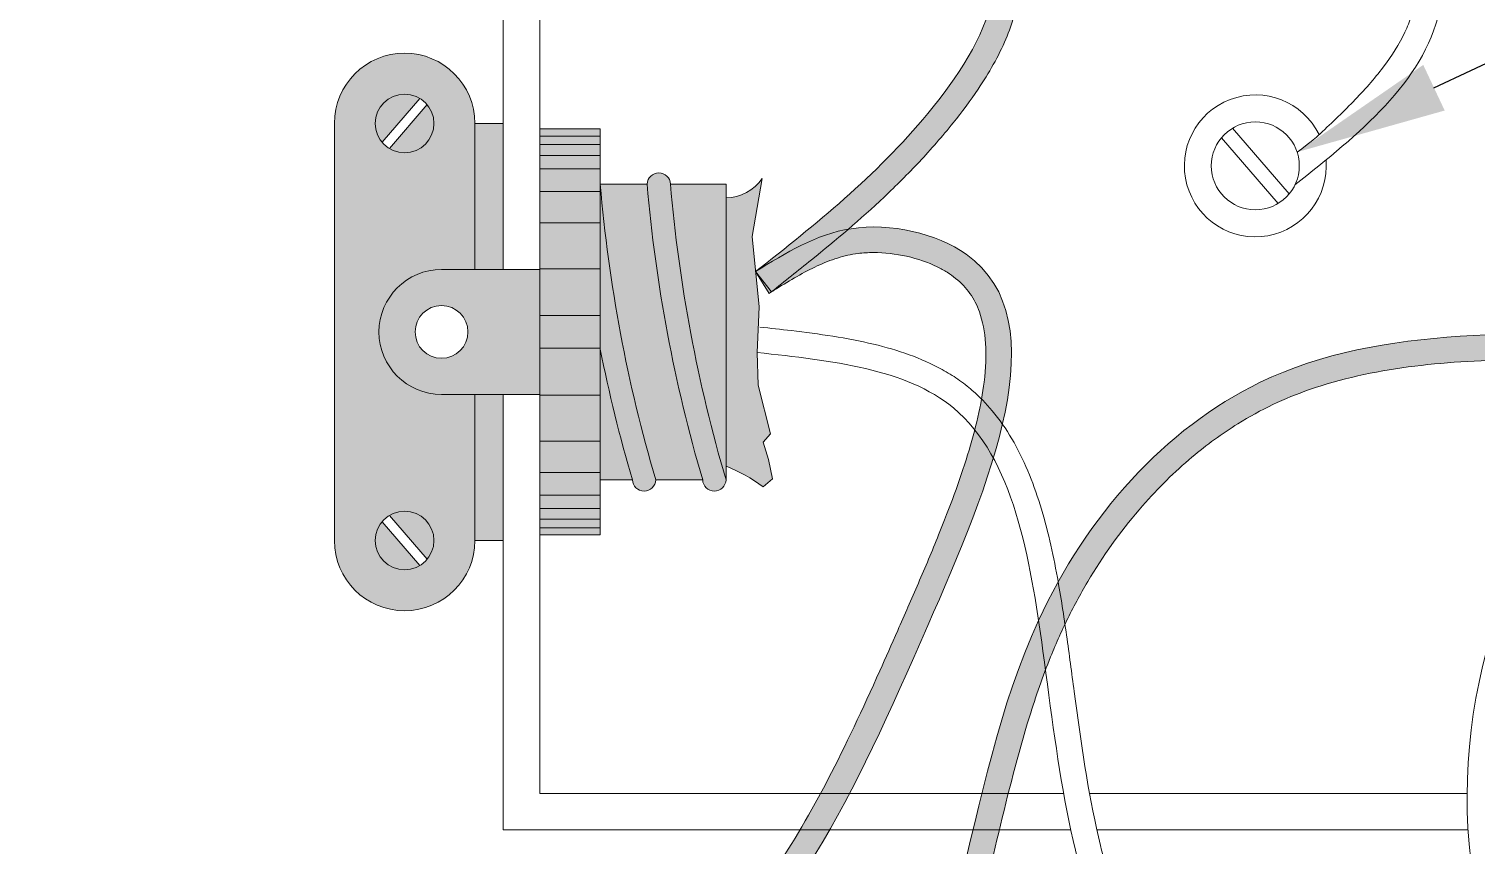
# Model space of a CAD drawing. Header units: metres. Extents: x 81 to 650, y -25 to 177.
# Drawn here: x 243.2 to 250.86, y 76.82 to 81.14 of the extents above; entities that cross this region are included whole.
import ezdxf

# ---------------------------------------------------------------- set-up
doc = ezdxf.new("R2010")
doc.units = ezdxf.units.M

msp = doc.modelspace()

# ---------------------------------------------------------------- hatches: boundary and pattern name
at = {"lineweight": 0, "transparency": 33554687}
h = msp.add_hatch(color=256, dxfattribs=at)
edge = h.paths.add_edge_path()
edge.add_spline(control_points=[(246.0279726925374, 84.12907951517258), (246.3060143896347, 83.72332765679761), (246.9551776118129, 82.77599066907891), (248.6855311376377, 81.74024996833754), (247.8570924905977, 80.49722115192702), (247.3622317488376, 80.10557123390475), (247.0457495267871, 79.85509625001117)], knot_values=[0, 0, 0, 0, 776.1570463963789, 1812.147654167916, 2160.643044200671, 2778.949528590573, 2778.949528590573, 2778.949528590573, 2778.949528590573], degree=3, periodic=0)
edge.add_line((247.0457495267871, 79.85509625024946), (247.1297172425271, 79.74900066800268))
edge.add_spline(control_points=[(247.1297172425271, 79.74900066776439), (247.1997859683516, 79.8044554819607), (247.2702480750564, 79.86021818251805), (247.4700628473048, 80.02196925611673), (247.5993344587574, 80.13090957803882), (247.7885020922901, 80.30937439317853), (247.8507609837535, 80.37137192292442), (247.9728514334444, 80.50181179495024), (248.0326529130222, 80.57015320320346), (248.1367988042117, 80.69979419369878), (248.1815709181311, 80.75949625225252), (248.2798676959757, 80.90574177832781), (248.3306179477455, 80.99397578354086), (248.3866628823758, 81.127390859081), (248.4016477360011, 81.16989867539627), (248.4248917931797, 81.25644562049087), (248.4330277926216, 81.30072992224899), (248.4408049828295, 81.38552905554928), (248.4410965371613, 81.42627312560302), (248.4323917553903, 81.54648915190859), (248.4138706596378, 81.62402423258021), (248.3578613552341, 81.77226425905423), (248.3204587035658, 81.84308283086006), (248.2227288403989, 81.99416086025388), (248.1591742376569, 82.07327571506715), (247.9833374910833, 82.26593514008704), (247.8625961336376, 82.3766499075436), (247.6111765760662, 82.5935278749011), (247.4804528925898, 82.69962422318616), (247.2946854352246, 82.85520834655921), (247.2356081800941, 82.90545922060204), (247.122245898414, 83.00556133647018), (247.0682718246463, 83.05530960245318), (246.9587945094587, 83.16151438446099), (246.9038235123636, 83.21790707774375), (246.666892890859, 83.47322357840761), (246.5115008889917, 83.67558298988564), (246.2882615548853, 83.98860855336346), (246.2141642116786, 84.09672687144479), (246.1395849546681, 84.20556188411769)], knot_values=[0, 0, 0, 0, 6.756417714519387, 6.756417714519387, 19.17189048022639, 19.17189048022639, 25.37962686307989, 25.37962686307989, 31.58736324593339, 31.58736324593339, 36.48074421115352, 36.48074421115352, 43.18213061361291, 43.18213061361291, 46.23686457921572, 46.23686457921572, 49.29159854481853, 49.29159854481853, 52.15651243092103, 52.15651243092103, 57.86962677243898, 57.86962677243898, 63.58274111395693, 63.58274111395693, 70.52405827013338, 70.52405827013338, 80.99162164751337, 80.99162164751337, 91.45918502489334, 91.45918502489334, 96.48963544762753, 96.48963544762753, 101.5200858703617, 101.5200858703617, 107.1514105388288, 107.1514105388288, 126.8818266794391, 126.8818266794391, 137.1571503924483, 137.1571503924483, 137.1571503924483, 137.1571503924483], degree=3, periodic=0)
edge.add_line((246.1395849549059, 84.20556188435779), (246.027972692657, 84.12907951541177))
h = msp.add_hatch(color=9, dxfattribs=at)
h.dxf.hatch_style = 1
edge = h.paths.add_edge_path()
edge.add_line((245.3839221475611, 79.86670223469895), (245.5605252373699, 79.86670223469895))
edge.add_line((245.5605252373699, 79.86670223469895), (245.5605252373699, 80.63916611500002))
edge.add_ellipse((245.1888790637139, 80.6391661154766), major_axis=(0.2627935295942119, 0.2627935295942119), ratio=0.999999999999935, start_angle=314.9999999999981, end_angle=494.9999999999981)
edge.add_line((244.8172328900579, 80.63916611595317), (244.8172328893426, 78.43290386648363))
edge.add_ellipse((245.1888790637735, 78.43290386636448), major_axis=(0.262793530142143, 0.262793530142143), ratio=0.9999999999999234, start_angle=134.9999999816297, end_angle=314.9999999816297)
edge.add_line((245.5605252382044, 78.43290386624534), (245.5605252382044, 79.20536774678379))
edge.add_line((245.5605252382044, 79.20536774678379), (245.3839221475611, 79.20536774726128))
edge.add_ellipse((245.3839221475611, 79.53603499098011), major_axis=(-0.2338170503498552, 0.2338170503498552), ratio=0.9999999999999839, start_angle=-45.00000000000051, end_angle=134.9999999999995, ccw=False)
edge = h.paths.add_edge_path(flags=16)
edge.add_ellipse((245.1888790634158, 80.63916611499957), major_axis=(0.1097161613463365, 0.1097161613463365), ratio=0.9999999999998871, start_angle=225.0000000000032, end_angle=405.00000000000324, ccw=False)
edge.add_ellipse((245.1888790634158, 80.63916611499957), major_axis=(0.1097161613463365, 0.1097161613463365), ratio=0.9999999999998871, start_angle=45.00000000000318, end_angle=225.0000000000032, ccw=False)
edge = h.paths.add_edge_path(flags=16)
edge.add_ellipse((245.1888790634158, 78.43290386624489), major_axis=(0.1097161615148262, 0.1097161615148262), ratio=0.9999999999999781, start_angle=225.0000000000006, end_angle=405.0000000000006, ccw=False)
edge.add_ellipse((245.1888790634158, 78.43290386624489), major_axis=(0.1097161615148262, 0.1097161615148262), ratio=0.9999999999999781, start_angle=45.00000000000068, end_angle=225.0000000000006, ccw=False)
h.paths.add_polyline_path([(245.7109235359909, 79.86670223469895), (245.7109235374215, 80.63916611571489), (245.5605252373699, 80.63916611500002), (245.5605252373699, 79.86670223469895)])
h.paths.add_polyline_path([(245.710923538256, 78.43290386624534), (245.7109235374215, 79.20536774749957), (245.5605252382044, 79.20536774678379), (245.5605252382044, 78.43290386624534)])
h.paths.add_polyline_path([(253.9657466414461, 79.86670223446066), (253.9657466414461, 80.63916611523831), (253.8153483406792, 80.6391661154766), (253.8153483406792, 79.86670223493633)])
h.paths.add_polyline_path([(253.9657466407303, 78.43290386552866), (253.9657466407303, 79.2053677465455), (253.8153483406792, 79.2053677465455), (253.8153483406792, 78.43290386672192)])
edge = h.paths.add_edge_path()
edge.add_line((254.7090389888773, 78.43290386576876), (254.7090389888773, 80.63916611571489))
edge.add_ellipse((254.3373928151617, 80.6391661154766), major_axis=(0.262793529636328, 0.262793529636328), ratio=0.9999999999999937, start_angle=315.000000036736, end_angle=495.000000036736)
edge.add_line((253.9657466414461, 80.63916611523831), (253.9657466414461, 79.86670223446066))
edge.add_line((253.9657466414461, 79.86670223446066), (254.1423497299435, 79.86670223517643))
edge.add_ellipse((254.1423497303011, 79.53603499109971), major_axis=(0.2338170506029215, 0.2338170506029215), ratio=0.9999999999999619, start_angle=225.0000000619738, end_angle=405.00000006197376, ccw=False)
edge.add_line((254.1423497306588, 79.20536774702299), (253.9657466407303, 79.2053677465455))
edge.add_line((253.9657466407303, 79.2053677465455), (253.9657466407303, 78.43290386552866))
edge.add_ellipse((254.3373928148038, 78.43290386564871), major_axis=(-0.2627935298894002, 0.2627935298894002), ratio=0.9999999999999274, start_angle=45.0000000185104, end_angle=225.0000000185104)
edge = h.paths.add_edge_path(flags=16)
edge.add_ellipse((254.3373928148036, 78.43290386636448), major_axis=(-0.109716161599395, 0.109716161599395), ratio=0.9999999999999798, start_angle=-45.000000000000625, end_angle=134.9999999999994, ccw=False)
edge.add_ellipse((254.3373928148036, 78.43290386636448), major_axis=(-0.109716161599395, 0.109716161599395), ratio=0.9999999999999798, start_angle=134.9999999999994, end_angle=314.99999999999943, ccw=False)
edge = h.paths.add_edge_path(flags=16)
edge.add_ellipse((254.3373928151615, 80.63916611511871), major_axis=(-0.109716161430587, 0.109716161430587), ratio=0.999999999999829, start_angle=-44.99999986785042, end_angle=135.0000001321496, ccw=False)
edge.add_ellipse((254.3373928151615, 80.63916611511871), major_axis=(-0.109716161430587, 0.109716161430587), ratio=0.999999999999829, start_angle=135.0000001321496, end_angle=315.0000001321496, ccw=False)
h = msp.add_hatch(color=252, dxfattribs=at)
h.dxf.hatch_style = 1
edge = h.paths.add_edge_path()
edge.add_line((245.3081911275868, 80.7383624043004), (245.108127521086, 80.50667286796755))
edge.add_ellipse((245.1888790633803, 80.63916611435657), major_axis=(-0.1097161608916774, 0.1097161608916774), ratio=0.9999999999999055, start_angle=103.6386671987132, end_angle=135.0000000131162)
edge.add_ellipse((245.1888790636829, 80.63916611555572), major_axis=(0.1097161617396069, 0.1097161617396069), ratio=0.9999999999999704, start_angle=224.9999999013887, end_angle=354.7402031685654)
edge = h.paths.add_edge_path()
edge.add_ellipse((245.1888790650215, 80.6391661149286), major_axis=(-0.1097161613965694, 0.1097161613965694), ratio=0.9999999999995967, start_angle=-76.36133221941517, end_angle=-44.99999940709)
edge.add_ellipse((245.1888790636986, 80.63916611513568), major_axis=(0.1097161612500874, 0.1097161612500874), ratio=0.9999999999999531, start_angle=45.00000010443824, end_angle=174.7402033698151)
edge.add_line((245.0695670006754, 80.5399698264145), (245.2696306063418, 80.77165936274736))
edge = h.paths.add_edge_path()
edge.add_ellipse((245.1888790629641, 78.43290386641009), major_axis=(-0.1097161613980172, 0.1097161613980172), ratio=0.9999999999998797, start_angle=185.259796566013, end_angle=314.9999998331872)
edge.add_ellipse((245.1888790638715, 78.43290386561382), major_axis=(-0.1097161619610481, 0.1097161619610481), ratio=0.9999999999996345, start_angle=-44.99999983175279, end_angle=-13.63866701734272)
edge.add_line((245.1081275203707, 78.56539711303861), (245.3081911260371, 78.33370757742154))
edge = h.paths.add_edge_path()
edge.add_ellipse((245.1888790616229, 78.43290386703163), major_axis=(0.1097161620711561, 0.1097161620711561), ratio=0.9999999999998637, start_angle=225.0000006620567, end_angle=256.3613334743858)
edge.add_line((245.2696306063418, 78.30041062016693), (245.0695669999601, 78.53210015530743))
edge.add_ellipse((245.1888790635089, 78.43290386639615), major_axis=(-0.1097161616217846, 0.1097161616217846), ratio=0.9999999999999871, start_angle=5.259796700270203, end_angle=134.9999999656386)
edge = h.paths.add_edge_path()
edge.add_ellipse((254.3373928145205, 80.63916611537407), major_axis=(-0.1097161612500097, 0.1097161612500097), ratio=0.9999999999999964, start_angle=185.2597966301026, end_angle=314.999999895479)
edge.add_ellipse((254.337392813496, 80.63916611622875), major_axis=(0.1097161606456844, 0.1097161606456844), ratio=0.999999999999846, start_angle=44.99999951715563, end_angle=76.36133232948666)
edge.add_line((254.2566412724738, 80.77165936298564), (254.4567048775435, 80.5399698266528))
edge = h.paths.add_edge_path()
edge.add_ellipse((254.337392814288, 80.63916611310823), major_axis=(-0.1097161600089429, 0.1097161600089429), ratio=0.9999999999997591, start_angle=135.0000004546835, end_angle=166.3613332688298)
edge.add_line((254.4181443570138, 80.50667286844413), (254.2180807513479, 80.73836240382383))
edge.add_ellipse((254.3373928151406, 80.63916611531772), major_axis=(0.109716161571301, 0.109716161571301), ratio=0.9999999999999049, start_angle=95.25979687292083, end_angle=225.0000001398502)
edge = h.paths.add_edge_path()
edge.add_ellipse((254.3373928126553, 78.43290386698095), major_axis=(0.1097161611634776, 0.1097161611634776), ratio=0.9999999999995575, start_angle=13.63866639255873, end_angle=44.99999920670788)
edge.add_ellipse((254.3373928148945, 78.4329038663338), major_axis=(-0.109716161621097, 0.109716161621097), ratio=0.9999999999998829, start_angle=-44.99999996641899, end_angle=84.7402033005054)
edge.add_line((254.2180807513479, 78.33370757742154), (254.4181443570138, 78.56539711256204))
edge = h.paths.add_edge_path()
edge.add_line((254.4567048775435, 78.53210015459257), (254.2566412717584, 78.30041061945116))
edge.add_ellipse((254.337392815262, 78.43290386688595), major_axis=(0.1097161619681109, 0.1097161619681109), ratio=0.99999999999976, start_angle=193.6386670183855, end_angle=224.9999998307206)
edge.add_ellipse((254.3373928145203, 78.43290386587084), major_axis=(0.1097161612503381, 0.1097161612503381), ratio=0.9999999999999564, start_angle=225.0000001046061, end_angle=354.7402033699726)
h = msp.add_hatch(color=252, dxfattribs=at)
h.dxf.hatch_style = 1
h.paths.add_polyline_path([(246.2234605966092, 80.57258039231505), (246.2234605973246, 80.6097601372739), (245.903232563901, 80.60976013703561), (245.9032325623522, 80.57258039183847)])
h.paths.add_polyline_path([(246.2234605966092, 80.52713849635342), (246.2234605966092, 80.57258039231505), (245.9032325623522, 80.57258039183847), (245.903232563901, 80.5271384965917)])
h.paths.add_polyline_path([(246.2234605958948, 80.46930337567386), (246.2234605966092, 80.52713849635342), (245.903232563901, 80.5271384965917), (245.9032325631866, 80.46930337591397)])
h.paths.add_polyline_path([(246.2234605966092, 80.3990749594704), (246.2234605958948, 80.46930337567386), (245.9032325631866, 80.46930337591397), (245.9032325631866, 80.39907495899382)])
h.paths.add_polyline_path([(246.2234605966092, 80.2792736422561), (246.2234605966092, 80.3990749594704), (245.9032325631866, 80.39907495899382), (245.903232563901, 80.279273642016)])
h.paths.add_polyline_path([(246.2234605966092, 80.11403036041423), (246.2234605966092, 80.2792736422561), (245.903232563901, 80.279273642016), (245.903232563901, 80.11403036017595)])
h.paths.add_polyline_path([(246.2234605958948, 79.87029651136612), (246.2234605966092, 80.11403036041423), (245.903232563901, 80.11403036017595), (245.9032325646164, 79.87029651136612)])
h.paths.add_polyline_path([(246.2234605951791, 78.46230984420976), (246.2234605958948, 79.87029651136612), (245.9032325646164, 79.87029651136612), (245.903232563901, 78.46230984468633)])
edge = h.paths.add_edge_path(flags=17)
edge.add_ellipse((253.9631315371191, 80.98455891517601), major_axis=(-5.579933033326872, 5.579933033326872), ratio=0.9999999999997002, start_angle=56.24696675390112, end_angle=61.42246319192401, ccw=False)
edge.add_line((246.2234605951791, 79.44546859188262), (246.2234605958948, 78.75357345981769))
edge.add_line((246.2234605958948, 78.75357345981769), (246.3938509098772, 78.75357346053346))
edge = h.paths.add_edge_path()
edge.add_ellipse((254.0865176503671, 80.98455891036853), major_axis=(-5.579933034407364, 5.579933034407364), ratio=0.9999999999999546, start_angle=49.841841678372475, end_angle=61.42246315406862, ccw=False)
edge.add_line((246.2234605966092, 80.31849652118848), (246.2234605966092, 80.2792736422561))
edge.add_line((246.2234605966092, 80.2792736422561), (246.2234605966092, 80.11403036041423))
edge.add_line((246.2234605966092, 80.11403036041423), (246.2234605958948, 79.87029651136612))
edge.add_line((246.2234605958948, 79.87029651136612), (246.2234605951791, 79.44546859188262))
edge.add_ellipse((253.9631315372092, 80.98455891519819), major_axis=(-5.57993303339117, 5.57993303339117), ratio=0.9999999999998417, start_angle=56.24696675392772, end_angle=61.42246319189021)
edge.add_ellipse((246.4555439650344, 78.75586897580666), major_axis=(-0.04365376527295176, 0.04365376527295176), ratio=0.9999999999979041, start_angle=47.13091554147524, end_angle=222.8690842356522)
edge = h.paths.add_edge_path()
edge.add_line((246.5172370201827, 78.75357346029335), (246.7655255694868, 78.7535734595794))
edge.add_ellipse((254.3348062032199, 80.98455890941825), major_axis=(-5.57993303676679, 5.57993303676679), ratio=0.9999999999999848, start_angle=49.84184166939468, end_angle=61.42246314513733, ccw=False)
edge.add_line((246.4717491460325, 80.31849652118848), (246.2234605966092, 80.31849652118848))
edge.add_ellipse((254.086517650336, 80.9845589103627), major_axis=(5.579933034384598, 5.579933034384598), ratio=0.9999999999999921, start_angle=139.8418416783477, end_angle=151.4224631540904)
edge = h.paths.add_edge_path()
edge.add_ellipse((246.8272186242689, 78.755868975315), major_axis=(0.04365376502005041, 0.04365376502005041), ratio=0.9999999999957804, start_angle=137.1309159830826, end_angle=312.8690846797408)
edge.add_ellipse((254.4581923092594, 80.98455890976942), major_axis=(-5.579933034286119, 5.579933034286119), ratio=0.9999999999999345, start_angle=49.841841674113084, end_angle=61.4224631499016, ccw=False)
edge.add_ellipse((246.5334422008278, 80.31620100578732), major_axis=(0.04365376502054601, 0.04365376502054601), ratio=0.9999999999999998, start_angle=317.130915672574, end_angle=492.8690843274262)
edge.add_ellipse((254.3348062032205, 80.98455890941835), major_axis=(-5.579933036767049, 5.579933036767049), ratio=0.9999999999999964, start_angle=49.84184166939474, end_angle=61.42246314513654)
edge = h.paths.add_edge_path(flags=17)
edge.add_line((246.8889116790775, 78.75357346029335), (246.8889116783622, 80.31849652142677))
edge.add_line((246.8889116783622, 80.31849652142677), (246.5951352556232, 80.31849652118848))
edge.add_ellipse((254.4581923093176, 80.98455890978035), major_axis=(-5.579933034327201, 5.579933034327201), ratio=0.9999999999999913, start_angle=49.84184167415486, end_angle=61.42246314985678)
edge = h.paths.add_edge_path()
edge.add_line((247.0860911939623, 78.71644226927941), (247.1345011860614, 78.75951192970473))
edge.add_line((247.1345011860614, 78.75951192970473), (247.1129856248382, 78.86180231399698))
edge.add_line((247.1129856248382, 78.86180231399698), (247.0860911939623, 78.95332537074313))
edge.add_line((247.0860911939623, 78.95332537074313), (247.1237434051515, 78.99639503188331))
edge.add_line((247.1237434051515, 78.99639503188331), (247.0591967636825, 79.25481292934631))
edge.add_line((247.0591967636825, 79.25481292934631), (247.0538178502808, 79.42709157438452))
edge.add_line((247.0538178502808, 79.42709157438452), (247.0645756327395, 79.66935834045574))
edge.add_line((247.0645756327395, 79.66935834045574), (247.0269234215499, 80.04083416075895))
edge.add_line((247.0269234215499, 80.04083416075895), (247.080712325621, 80.34770545263467))
edge.add_ellipse((246.8839377089635, 80.48513610057006), major_axis=(0.169716576610339, 0.169716576610339), ratio=0.999999999999936, start_angle=226.1874561231546, end_angle=280.06891455852605, ccw=False)
edge.add_line((246.8889116783622, 80.24517216081853), (246.8889116790775, 78.82689782090341))
edge.add_ellipse((246.5426192504, 77.97748946883036), major_axis=(0.6486189153620288, 0.6486189153620288), ratio=0.999999999999964, start_angle=368.66691911374147, end_angle=382.81993463491943, ccw=False)
h = msp.add_hatch(color=254, dxfattribs=at)
edge = h.paths.add_edge_path()
edge.add_spline(control_points=[(242.4160320046427, 74.97594473047405), (242.5852849940539, 75.01444277043532), (242.7546173340562, 75.05294775934448), (243.2846045800926, 75.17284155817191), (243.6474683300736, 75.25403780622668), (244.1855914179565, 75.37059541554657), (244.3544104003196, 75.40663352914083), (244.6260282183172, 75.46353482671014), (244.7276457196955, 75.4844827546612), (244.9310209181787, 75.52650689239721), (245.0327529815914, 75.547691836311), (245.335704238105, 75.61377187843476), (245.534691801715, 75.66122446699313), (245.9135960593704, 75.7729977154276), (246.0934651582721, 75.83734262294996), (246.3308346583132, 75.9491464354532), (246.4011747283222, 75.98637433357447), (246.5325082613709, 76.06555439014659), (246.593576092887, 76.1073978590511), (246.7102808955202, 76.19770305485957), (246.7658313174726, 76.24604136605461), (246.9371442157509, 76.41186547322462), (247.04404105692, 76.54203729934846), (247.2448061434517, 76.83398174233656), (247.3385993612293, 76.99572506852377), (247.5216806532623, 77.34862235827671), (247.6109616427908, 77.53974052233929), (247.7337108810426, 77.81348840065215), (247.7651014936451, 77.88440886445272), (247.8330132353786, 78.03875006671109), (247.8698933467159, 78.12270290298687), (247.9429108998062, 78.29184808869553), (247.9790090911866, 78.37714898533972), (248.0714510180238, 78.60573560567076), (248.1246153144131, 78.74858179612323), (248.2088409773593, 79.02219083233098), (248.2397896495346, 79.1529914853117), (248.263393011022, 79.34485581941766), (248.2661058313134, 79.41352728338455), (248.2578184104447, 79.53781416506985), (248.2468717974904, 79.5932828492659), (248.2163580115322, 79.67772201914971), (248.1998560544731, 79.70990031452396), (248.1587027466777, 79.76856940312604), (248.134031152773, 79.79517084927733), (248.0898067636969, 79.83068577833359), (248.0749104662419, 79.84124347491428), (248.042138968635, 79.86165560026342), (248.0243680001978, 79.87144151516162), (247.9574532844309, 79.90391578002158), (247.9022052331449, 79.9231212727563), (247.7867111422303, 79.94921363849693), (247.7264713577512, 79.95612005062316), (247.64073302393, 79.9558776223202), (247.6134743226054, 79.9541884474283), (247.5687108207227, 79.94855272479248), (247.5506931610586, 79.9454033658048), (247.5146440120221, 79.9374281634827), (247.4967221920971, 79.93262379164929), (247.4430191727166, 79.9159226681731), (247.4072842941765, 79.90172206444907), (247.3008800912381, 79.85231895871397), (247.2295044333224, 79.80986051554913), (247.1427219632152, 79.7560979182262), (247.1300570015202, 79.7482076811329), (247.1172955215458, 79.74025714345129)], knot_values=[0.7745241271490635, 0.7745241271490635, 0.7745241271490635, 0.7745241271490635, 13.87900228218035, 13.87900228218035, 41.63700684654106, 41.63700684654106, 54.14700963101338, 54.14700963101338, 61.51518677768562, 61.51518677768562, 68.88336392435787, 68.88336392435787, 83.61971821770236, 83.61971821770236, 98.35607251104685, 98.35607251104685, 104.9762242300353, 104.9762242300353, 111.4136723991111, 111.4136723991111, 117.8511205681868, 117.8511205681868, 132.1169761837619, 132.1169761837619, 146.3828317993369, 146.3828317993369, 160.648687414912, 160.648687414912, 165.4931758953022, 165.4931758953022, 170.9778484865774, 170.9778484865774, 176.4625210778526, 176.4625210778526, 185.7212830056276, 185.7212830056276, 194.9800449334026, 194.9800449334026, 200.7395733801151, 200.7395733801151, 206.4991018268276, 206.4991018268276, 210.757515015627, 210.757515015627, 215.0159282044264, 215.0159282044264, 216.9293424231776, 216.9293424231776, 218.8427566419289, 218.8427566419289, 223.7083919494439, 223.7083919494439, 228.5740272569588, 228.5740272569588, 230.9069582571001, 230.9069582571001, 232.5575269964771, 232.5575269964771, 234.2080957358541, 234.2080957358541, 237.5092332146082, 237.5092332146082, 243.9580949503671, 243.9580949503671, 245.0515385297063, 245.0515385297063, 245.0515385297063, 245.0515385297063], degree=3, periodic=0)
edge.add_line((247.1172955215458, 79.74025714345129), (247.045749526948, 79.8550962509052))
edge.add_spline(control_points=[(247.0457495267871, 79.85509625024946), (247.2051662768605, 79.95441459412808), (247.5442288409951, 80.16565420408455), (248.7721791327477, 79.87494386120028), (247.8190940574888, 77.64076532168559), (246.9631427573446, 75.78473683257283), (244.5469783788209, 75.32189608593211), (243.1644048825989, 75.00741257829844), (242.4160320061925, 74.83718587465495)], knot_values=[0, 0, 0, 0, 13.65932688933091, 29.05194327490761, 77.76876440348846, 138.0005407180464, 187.105929392396, 245.0515385297063, 245.0515385297063, 245.0515385297063, 245.0515385297063], degree=3, periodic=0)
edge.add_line((242.4160320061925, 74.83718587465495), (242.4160320063776, 74.9759447309188))
h = msp.add_hatch(color=9, dxfattribs=at)
h.dxf.hatch_style = 1
edge = h.paths.add_edge_path()
edge.add_line((245.9032325646164, 79.20536774726128), (245.903232563901, 79.86670223422237))
edge.add_line((245.903232563901, 79.86670223422237), (245.3839221475611, 79.86670223469895))
edge.add_ellipse((245.3839221475611, 79.53603499098011), major_axis=(0.2338170503498552, 0.2338170503498552), ratio=0.9999999999999839, start_angle=45.00000000000046, end_angle=225.0000000000005)
edge.add_line((245.3839221475611, 79.20536774726128), (245.9032325646164, 79.20536774726128))
edge = h.paths.add_edge_path(flags=16)
edge.add_ellipse((245.3839221472032, 79.53603499074183), major_axis=(0.09863673689451946, 0.09863673689451946), ratio=0.9999999999999111, start_angle=44.99999985300383, end_angle=224.9999998530037, ccw=False)
edge.add_ellipse((245.3839221472032, 79.53603499074183), major_axis=(0.09863673689451946, 0.09863673689451946), ratio=0.9999999999999111, start_angle=224.9999998530037, end_angle=404.9999998530037, ccw=False)
edge = h.paths.add_edge_path()
edge.add_ellipse((254.1423497303011, 79.53603499109971), major_axis=(0.2338170506029188, 0.2338170506029188), ratio=0.9999999999999843, start_angle=225.0000000619731, end_angle=405.0000000619731)
edge.add_line((254.1423497299435, 79.86670223517643), (253.6230393150332, 79.86670223541472))
edge.add_line((253.6230393150332, 79.86670223541472), (253.6230393134834, 79.20536774630722))
edge.add_line((253.6230393134834, 79.20536774630722), (254.1423497306588, 79.20536774702299))
edge = h.paths.add_edge_path(flags=16)
edge.add_ellipse((254.1423497306588, 79.53603499074183), major_axis=(0.09863673756849936, 0.09863673756849936), ratio=0.9999999999998963, start_angle=225.000000000003, end_angle=405.00000000000296, ccw=False)
edge.add_ellipse((254.1423497306588, 79.53603499074183), major_axis=(0.09863673756849936, 0.09863673756849936), ratio=0.9999999999998963, start_angle=45.00000000000301, end_angle=225.000000000003, ccw=False)
h = msp.add_hatch(color=254, dxfattribs=at)
edge = h.paths.add_edge_path()
edge.add_line((242.4160320061925, 74.83718587465495), (242.4160320065627, 74.69939567722298))
edge.add_spline(control_points=[(242.4160320061925, 74.69939567752039), (242.6907964183571, 74.64647190160935), (242.9665514978657, 74.59353974242362), (243.6941649033312, 74.47070657272519), (244.1493571407083, 74.41056370349082), (244.850046330023, 74.3834950673126), (245.0884757627729, 74.3852753073715), (245.4821246240618, 74.41166407032227), (245.6356231184487, 74.42761776347373), (245.8969451265813, 74.46572954316338), (246.0043185378792, 74.48439994426002), (246.2189787232165, 74.52878580923237), (246.3261569875959, 74.55450035066764), (246.643675899196, 74.64348718757805), (246.8500268431191, 74.71853619022562), (247.1973292167673, 74.89049064178647), (247.3433638972525, 74.98077908296813), (247.5328036879779, 75.13486137290232), (247.5886369938145, 75.186138270571), (247.7051629668955, 75.30889504356577), (247.7630211382399, 75.3816550735973), (247.8669184051038, 75.53416089935484), (247.913035697508, 75.61396554441666), (248.04587657373, 75.87824154706226), (248.1147769942764, 76.07295876355323), (248.2325353768352, 76.4744598032957), (248.281376240063, 76.68138139815522), (248.3811775587084, 77.0948035957353), (248.4321231420519, 77.301292158796), (248.5277828777317, 77.60874291081649), (248.5645795256379, 77.71457482905583), (248.6359163647177, 77.89118092746952), (248.6681715329174, 77.96330930395283), (248.7386556547168, 78.10453330798367), (248.7767639630321, 78.17359106226189), (248.8990792999749, 78.37491619296264), (248.9912833946229, 78.5013259334109), (249.1740356601955, 78.71005179734397), (249.2614546214824, 78.79616786403852), (249.4315257434133, 78.93898747439556), (249.5127577866803, 78.99818798299015), (249.6570324863675, 79.08777499098954), (249.7186142409329, 79.12154771657146), (249.8445284855844, 79.18150249428976), (249.9092192972186, 79.20788341398469), (250.1405463996413, 79.28879351563677), (250.3156970947267, 79.32674424262217), (250.6802277726416, 79.37517343921894), (250.8695201555971, 79.38563129038988), (251.254741396595, 79.39219029112058), (251.45064260726, 79.38830684824183), (251.7392042938951, 79.38242403073485), (251.8321490685227, 79.38051738138432), (252.0169117033962, 79.37821210594387), (252.1084350426678, 79.37774320240254), (252.290388194013, 79.37764737482297), (252.3808163500313, 79.37802081461172), (252.4709385996345, 79.37855467267212)], knot_values=[0.6461580680801546, 0.6461580680801546, 0.6461580680801546, 0.6461580680801546, 21.45479789196638, 21.45479789196638, 55.15271753344817, 55.15271753344817, 72.26532692206275, 72.26532692206275, 83.07112840900795, 83.07112840900795, 90.51687257752101, 90.51687257752101, 97.96261674603407, 97.96261674603407, 112.8541050830602, 112.8541050830602, 124.9793082243575, 124.9793082243575, 130.4720305599364, 130.4720305599364, 137.2974250810933, 137.2974250810933, 144.1228196022501, 144.1228196022501, 159.1643611865532, 159.1643611865532, 174.2059027708562, 174.2059027708562, 189.2474443551593, 189.2474443551593, 197.3746427352723, 197.3746427352723, 203.2088291010777, 203.2088291010777, 209.0430154668831, 209.0430154668831, 220.711388198494, 220.711388198494, 230.1243593921866, 230.1243593921866, 238.0549608732645, 238.0549608732645, 243.7209598978692, 243.7209598978692, 249.386958922474, 249.386958922474, 263.4869699806436, 263.4869699806436, 277.5869810388132, 277.5869810388132, 291.6869920969828, 291.6869920969828, 298.3847528352711, 298.3847528352711, 305.0825135735593, 305.0825135735593, 311.7858297487566, 311.7858297487566, 311.7858297487566, 311.7858297487566], degree=3, periodic=0)
edge.add_line((252.4709385996345, 79.37855467267212), (252.4686017131545, 79.51384623558164))
edge.add_spline(control_points=[(252.4686017126324, 79.51384623594453), (252.2814713216309, 79.51274174685653), (251.36170997386, 79.51077005453311), (249.7401666791917, 79.62551212949978), (248.1074969916823, 77.78179606003954), (248.1737561641218, 75.26359863038118), (245.2669432001595, 74.28800223822776), (243.5404586259607, 74.62058260007137), (242.4160320061925, 74.83718587465495)], knot_values=[0, 0, 0, 0, 13.94361430568784, 68.25335162635707, 110.7329929612323, 180.9675987233705, 226.5730959240716, 311.7476788854763, 311.7476788854763, 311.7476788854763, 311.7476788854763], degree=3, periodic=0)

# ---------------------------------------------------------------- linework, layer by layer
at = {"linetype": 'ByBlock', "lineweight": -2, "transparency": 33554687}
msp.add_line((250.6338773616252, 80.82801054027698), (255.0700809359765, 82.91440099439563), dxfattribs=at)
at = {"lineweight": 0, "transparency": 33554687}
for p, q in [((245.7109235374215, 82.16997305245599), (245.7109235359909, 79.86670223469895)), ((245.9032325646164, 81.97766402549945), (245.9032325653317, 77.09440595622249)), ((245.2696306063418, 80.77165936274736), (245.0695670006754, 80.5399698264145)), ((245.3081911275868, 80.7383624043004), (245.108127521086, 80.50667286796755)), ((244.8172328900579, 80.63916611595317), (244.8172328893426, 78.43290386648363)), ((245.7109235374215, 80.63916611571489), (245.5605252373699, 80.63916611500002)), ((245.5605252373699, 80.63916611500002), (245.5605252373699, 79.86670223469895)), ((245.7109235359909, 79.86670223469895), (245.7109235374215, 80.63916611571489)), ((245.903232563901, 80.60976013703561), (245.903232563901, 78.46230984468633)), ((246.2234605973246, 80.6097601372739), (245.903232563901, 80.60976013703561)), ((246.2234605951791, 78.46230984420976), (246.2234605973246, 80.6097601372739)), ((249.567732893515, 80.61353869695716), (249.8678283043388, 80.26600439377029)), ((246.2234605966092, 80.57258039231505), (245.9032325623522, 80.57258039183847)), ((249.5098921125415, 80.56359325952684), (249.8099875225308, 80.21605895633905)), ((246.2234605966092, 80.52713849635342), (245.903232563901, 80.5271384965917)), ((246.2234605958948, 80.46930337567386), (245.9032325631866, 80.46930337591397)), ((246.2234605966092, 80.3990749594704), (245.9032325631866, 80.39907495899382)), ((246.2234605966092, 80.31849652118848), (246.4717491460325, 80.31849652118848)), ((246.5951352556232, 80.31849652118848), (246.8889116783622, 80.31849652142677)), ((246.8889116783622, 80.31849652142677), (246.8889116790775, 78.75357346029335)), ((247.080712325621, 80.34770545263467), (247.0269234215499, 80.04083416075895)), ((246.2234605966092, 80.2792736422561), (245.903232563901, 80.279273642016)), ((246.2234605966092, 80.11403036041423), (245.903232563901, 80.11403036017595)), ((247.0269234215499, 80.04083416075895), (247.0645756327395, 79.66935834045574)), ((245.903232563901, 79.86670223422237), (245.3839221475611, 79.86670223469895)), ((246.2234605958948, 79.87029651136612), (245.9032325646164, 79.87029651136612)), ((247.1172955215458, 79.74025714345038), (247.0457495267871, 79.85509625024855)), ((247.0457495267871, 79.85509625024855), (247.1297172425271, 79.74900066800177)), ((246.2234605966092, 79.62243158693485), (245.903232563901, 79.62243158693485)), ((247.0645756327395, 79.66935834045574), (247.0538178502808, 79.42709157438452)), ((246.2234605973246, 79.44963839430869), (245.903232563901, 79.44963839407131)), ((247.0538178502808, 79.42709157438452), (247.0591967636825, 79.25481292934631)), ((247.0591967636825, 79.25481292934631), (247.1237434051515, 78.99639503188331)), ((245.9032325646164, 79.20536774726128), (245.3839221475611, 79.20536774726128)), ((245.5605252382044, 79.20536774678288), (245.5605252382044, 78.43290386624534)), ((245.710923538256, 78.43290386624534), (245.7109235374215, 79.20536774749957)), ((245.7109235374215, 79.20536774749957), (245.7109235374215, 76.90209692902766)), ((246.2234605966092, 79.20177347011753), (245.9032325653317, 79.20177347011753)), ((246.2234605966092, 78.95803962202257), (245.9032325646164, 78.95803962178428)), ((247.1237434051515, 78.99639503188331), (247.0860911939623, 78.95332537074313)), ((247.0860911939623, 78.95332537074313), (247.1129856248382, 78.86180231399698)), ((247.1129856248382, 78.86180231399698), (247.1345011860614, 78.75951192970473)), ((246.2234605973246, 78.79279633922755), (245.9032325631866, 78.79279633851269)), ((246.2234605958948, 78.75357345981769), (246.3938509098772, 78.75357346053346)), ((246.5172370201827, 78.75357346029335), (246.7655255694868, 78.7535734595794)), ((247.1345011860614, 78.75951192970473), (247.0860911939623, 78.71644226927941)), ((246.2234605966092, 78.67299502225154), (245.903232563901, 78.67299502272812)), ((245.3081911260371, 78.33370757742154), (245.1081275203707, 78.5653971130377)), ((246.2234605951791, 78.60276660628546), (245.903232563901, 78.60276660628546)), ((246.2234605973246, 78.54493148584419), (245.9032325646164, 78.54493148584419)), ((245.2696306063418, 78.30041062016693), (245.0695669999601, 78.53210015530743)), ((246.2234605966092, 78.49948958940689), (245.903232563901, 78.49948958988347)), ((245.5605252382044, 78.43290386624534), (245.710923538256, 78.43290386624534)), ((245.903232563901, 78.46230984468633), (246.2234605951791, 78.46230984420976)), ((245.9032325653317, 77.09440595622249), (248.6747272578956, 77.09440595669906)), ((248.8122201430084, 77.09440595669906), (250.8088125030282, 77.09440595574591)), ((245.7109235374215, 76.90209692902766), (248.7122563987265, 76.90209692950424)), ((248.8507518803359, 76.90209693022001), (250.8138778794292, 76.90209692950424))]:
    msp.add_line(p, q, dxfattribs=at)
for centre, major_axis, ratio, start_param, end_param in [((245.1888790634158, 80.63916611523831), (0.2627935297313138, 0.2627935297313138), 0.9999999999999821, 5.497787161972019, 8.639379815561812), ((245.1888790634158, 80.63916611523831), (0.1097161614241479, 0.1097161614241479), 0.9999999999999745, 5.497787143782125, 11.78097245096171), ((249.6888602080832, 80.41479882617199), (0.2653280767546038, 0.2653280767546038), 0.9999999999996315, 5.952679889828048, 11.8642316935153), ((249.6888602080832, 80.41479882617199), (-0.1645742421362187, 0.1645742421362187), 0.9999999999999523, 3.926990816987265, 10.21017612416685), ((246.5334421999934, 80.31620100684353), (-0.04365376492148109, 0.04365376492148109), 0.9999999999966556, 3.964182309505933, 7.031391930733292), ((254.0865176531557, 80.98455891080079), (-5.579933036646557, 5.579933036646557), 0.9999999999999338, 0.8699043274314517, 1.072024176382967), ((254.3348062032948, 80.9845589105625), (-5.579933036646557, 5.579933036646557), 0.9999999999999338, 0.8699043274314517, 1.072024176382967), ((254.4581923128845, 80.98455891008592), (-5.579933036646557, 5.579933036646557), 0.9999999999999338, 0.8699043274314517, 1.072024176382967), ((246.8839377092601, 80.48513609976993), (0.1697165762139417, 0.1697165762139417), 0.9999999999998905, 3.947715824964945, 4.888124633737217), ((245.3839221475611, 79.53603499074137), (-0.2338170504767203, 0.2338170504767203), 0.9999999999999307, -0.7853981015518365, 2.356194552037957), ((245.3839221475611, 79.53603499074137), (-0.09863673715650544, 0.09863673715650544), 0.9999999999999304, 3.926990816987276, 10.21017612416686), ((253.9631315435651, 80.98455891103907), (5.579933036645584, 5.579933036645584), 0.9999999999998872, 2.55249104695642, 2.642820503177788), ((246.5426192499878, 77.97748946662153), (0.6486189167244992, 0.6486189167244992), 0.9999999999997383, 0.1512663740006795, 0.398283034018695), ((246.4555439653883, 78.7558689751167), (-0.04365376492148109, 0.04365376492148109), 0.9999999999966556, 0.8225896559161399, 3.889799277143498), ((246.8272186242822, 78.75586897607076), (-0.04365376492148109, 0.04365376492148109), 0.9999999999966556, 0.8225896559161399, 3.889799277143498), ((245.1888790634158, 78.43290386672192), (0.1097161614241479, 0.1097161614241479), 0.9999999999999745, 5.497787143782125, 11.78097245096171), ((245.1888790634158, 78.43290386672192), (0.2627935297313138, 0.2627935297313138), 0.9999999999999821, 2.356194508382226, 5.497787161972019)]:
    msp.add_ellipse(centre, major_axis=major_axis, ratio=ratio, start_param=start_param, end_param=end_param, dxfattribs=at)
for points, knots in [([(252.4686017125133, 79.51384623570624), (252.281471321393, 79.51274174661825), (251.36170997386, 79.51077005429482), (249.7401666789534, 79.62551212949978), (248.1074969916823, 77.78179605980125), (248.1737561638835, 75.2635986301438), (245.2669431999208, 74.28800223798947), (243.5404586259607, 74.62058259983218), (242.4160320061925, 74.83718587441666), (243.1644048837312, 75.00741257793192), (244.5469783785258, 75.32189608668972), (246.9631427580022, 75.78473683147052), (247.819094058039, 77.64076532208122), (248.7721791323476, 79.87494386077918), (247.54422884095, 80.16565420523142), (247.2051662773571, 79.95441459417992), (247.0457495267871, 79.85509625001117), (247.3622317488376, 80.10557123390475), (247.8570924905977, 80.49722115192702), (248.6855311376377, 81.74024996833754), (246.9551776118129, 82.77599066907891), (246.3060143896347, 83.72332765679761), (246.0279726925374, 84.12907951517258), (246.8857025391109, 83.65242510063939), (248.3291240094146, 82.85029233284416), (250.484951217633, 83.43574735850319), (252.0075844880959, 85.13934024725671), (253.0273827212565, 83.68100525546373), (252.7782714628426, 82.34201995555844), (251.465441194409, 81.81356424898507), (251.3306975134975, 80.57600084724612), (251.8413438733129, 79.89220296059096), (252.279687294597, 79.99685783718263), (252.4979237968211, 80.04896199364879)], [0, 0, 0, 0, 13.94361430568784, 68.25335162635707, 110.7329929612323, 180.9675987233705, 226.5730959240716, 311.7476788854763, 311.7476788854763, 311.7476788854763, 1485.787257959601, 2480.714583733887, 3701.074338523816, 4688.128872328289, 4999.999627420229, 5276.752096836357, 5276.752096836357, 5276.752096836357, 5895.058581226259, 6243.553971259014, 7279.544579030551, 8055.701625426929, 8055.701625426929, 8055.701625426929, 9450.772834529806, 10403.3822428921, 11356.70496327843, 11986.26610044861, 12398.13226005062, 13283.85383378062, 13759.04338873042, 14071.06210283628, 14380.42935528843, 14380.42935528843, 14380.42935528843, 14380.42935528843]), ([(245.9622494429829, 84.01081158108894), (246.1478757774117, 83.90765626831211), (246.3342286084177, 83.80408775515747), (246.8203670974259, 83.54580222721319), (247.1218346028814, 83.39713598342126), (247.6824607040177, 83.17673421879039), (247.9401680266143, 83.09620039816122), (248.3345772572044, 83.02107875414089), (248.4679011527779, 83.00369223780848), (248.8663942907343, 82.97967641325152), (249.1336812557462, 82.99991941828915), (249.6665058212758, 83.1177228827018), (249.9320656197552, 83.21524694986505), (250.2747536861185, 83.3962768134615), (250.3558879036192, 83.44330346389046), (250.4879255111697, 83.52686785693362), (250.5392368469717, 83.56116033406482), (250.6407608837368, 83.63231330366301), (250.6910035692932, 83.669093045426), (250.8402969412092, 83.78126684351167), (250.9379401728394, 83.85849963541199), (251.1294084126235, 84.0084203822152), (251.2232423450233, 84.08110577721794), (251.4060738200429, 84.21240358729568), (251.4950957984212, 84.27097498412326), (251.6495053176169, 84.3559520806811), (251.7161141539101, 84.38631793446706), (251.8300067995075, 84.42428884644681), (251.8784489096885, 84.43521428270554), (251.9707259194139, 84.44465327568281), (252.0145245566847, 84.4432814833662), (252.0769309047947, 84.43184040184218), (252.09616417985, 84.42694731660043), (252.1349889722352, 84.41407728285952), (252.154795973349, 84.40602730508084), (252.2318578523879, 84.36891818065845), (252.2909295710812, 84.32827339430054), (252.4056072788718, 84.22489861364551), (252.4611812654022, 84.162289999439), (252.562652048755, 84.02217196459964), (252.6085700235845, 83.9446866299649), (252.6859002780203, 83.78243215699416), (252.7173113435985, 83.69766321320725), (252.7500013299469, 83.57329709286745), (252.7584266860964, 83.53352224250006), (252.770928408194, 83.45467127223213), (252.7750543145422, 83.41544476552184), (252.7813174417498, 83.29875087185059), (252.7773409313442, 83.2222653371827), (252.7553827867988, 83.08037897916068), (252.7386185522561, 83.01459120531302), (252.6997354445936, 82.90599095912143), (252.6803437409882, 82.8618241049789), (252.6392097311501, 82.78350116534415), (252.6182159059528, 82.74885312600321), (252.5718769447091, 82.68096430535473), (252.5466046926264, 82.64782456083498), (252.4415323451045, 82.52184508271415), (252.3480631756071, 82.43347677083233), (252.1458285893683, 82.25839441032616), (252.0371908959629, 82.17173068280403), (251.8226162194493, 81.98871333403798), (251.7165780275346, 81.8923221070308), (251.5793814191107, 81.73580561204011), (251.5394639328007, 81.68541139621897), (251.4760097915415, 81.59319656892052), (251.4509800516845, 81.55279071397939), (251.3877207234392, 81.43636275334569), (251.3544832760582, 81.35743756337337), (251.3036436921844, 81.19368394847146), (251.2859871356974, 81.10875895400108), (251.2660354404931, 80.9215544347307), (251.2667139175425, 80.81868548746291), (251.2897117326739, 80.64117584676927), (251.3061132319455, 80.56645697326888), (251.354524967957, 80.41538283128915), (251.3873953319077, 80.338939011528), (251.4685584030632, 80.19449206562234), (251.5168050430299, 80.12645929928016), (251.6155742545608, 80.0214741718309), (251.6625716910841, 79.98097835273796), (251.739976338673, 79.93110674591293), (251.7664827371124, 79.91645548672835), (251.8173056324009, 79.89330011482429), (251.8414335818771, 79.88417740388098), (251.8898450384619, 79.86945572681628), (251.9141990854029, 79.86376022620419), (251.9932822846655, 79.8498543927198), (252.0478149729253, 79.84736053462251), (252.1551327524663, 79.85094827361166), (252.208003985572, 79.85702830214717), (252.312034650016, 79.87339910478744), (252.3632134918454, 79.88371219153572), (252.4337663020375, 79.89874295516069), (252.4540251627446, 79.90316079969574), (252.474074682999, 79.90753246565049)], [0, 0, 0, 0, 14.90126059182894, 14.90126059182894, 38.64294635833615, 38.64294635833615, 58.34537497117292, 58.34537497117292, 68.27723498307904, 68.27723498307904, 87.78031227144696, 87.78031227144696, 107.2833895598149, 107.2833895598149, 113.3750964048189, 113.3750964048189, 117.2612731608094, 117.2612731608094, 121.1474499167998, 121.1474499167998, 128.9198034287807, 128.9198034287807, 136.6921569407616, 136.6921569407616, 144.4645104527425, 144.4645104527425, 150.7536927557065, 150.7536927557065, 155.8070663867365, 155.8070663867365, 160.8604400177666, 160.8604400177666, 163.1463513268658, 163.1463513268658, 165.4322626359651, 165.4322626359651, 171.924309949841, 171.924309949841, 178.416357263717, 178.416357263717, 184.9084045775929, 184.9084045775929, 191.4004518914688, 191.4004518914688, 194.4689714148614, 194.4689714148614, 197.5374909382539, 197.5374909382539, 203.674529985039, 203.674529985039, 209.2898441825964, 209.2898441825964, 213.3661535117803, 213.3661535117803, 216.8323061637744, 216.8323061637744, 220.2984588157686, 220.2984588157686, 230.2546456914532, 230.2546456914532, 240.2108325671379, 240.2108325671379, 250.1670194428225, 250.1670194428225, 254.5711947589012, 254.5711947589012, 257.773111155714, 257.773111155714, 263.4112757423226, 263.4112757423226, 269.0494403289312, 269.0494403289312, 275.606044386387, 275.606044386387, 280.3827218975966, 280.3827218975966, 285.4131159722565, 285.4131159722565, 290.4435100469164, 290.4435100469164, 294.2167900677981, 294.2167900677981, 296.0491494218358, 296.0491494218358, 297.5798861206138, 297.5798861206138, 299.1106228193917, 299.1106228193917, 302.5560244312206, 302.5560244312206, 306.0014260430494, 306.0014260430494, 309.4468276548783, 309.4468276548783, 310.8520581490455, 310.8520581490455, 310.8520581490455, 310.8520581490455]), ([(246.1395849546681, 84.20556188411769), (246.2141642116786, 84.09672687144479), (246.2882615548853, 83.98860855336346), (246.5115008889917, 83.67558298988564), (246.666892890859, 83.47322357840761), (246.9038235123636, 83.21790707774375), (246.9587945094587, 83.16151438446099), (247.0682718246463, 83.05530960245318), (247.122245898414, 83.00556133647018), (247.2356081800941, 82.90545922060204), (247.2946854352246, 82.85520834655921), (247.4804528925898, 82.69962422318616), (247.6111765760662, 82.5935278749011), (247.8625961336376, 82.3766499075436), (247.9833374910833, 82.26593514008704), (248.1591742376569, 82.07327571506715), (248.2227288403989, 81.99416086025298), (248.3204587035658, 81.84308283086006), (248.3578613552341, 81.77226425905423), (248.4138706596378, 81.62402423258021), (248.4323917553903, 81.54648915190859), (248.4410965371613, 81.42627312560302), (248.4408049828295, 81.38552905554928), (248.4330277926216, 81.30072992224899), (248.4248917931797, 81.25644562049087), (248.4016477360011, 81.16989867539627), (248.3866628823758, 81.127390859081), (248.3306179477455, 80.99397578354086), (248.2798676959757, 80.90574177832781), (248.1815709181311, 80.75949625225252), (248.1367988042117, 80.69979419369878), (248.0326529130222, 80.57015320320346), (247.9728514334444, 80.50181179495024), (247.8507609837535, 80.37137192292442), (247.7885020922901, 80.30937439317762), (247.5993344587574, 80.13090957803882), (247.4700628473048, 80.02196925611673), (247.2702480750564, 79.86021818251805), (247.1997859683516, 79.8044554819607), (247.1297172425271, 79.74900066776439)], [0, 0, 0, 0, 10.27532371300914, 10.27532371300914, 30.00573985361945, 30.00573985361945, 35.63706452208655, 35.63706452208655, 40.66751494482074, 40.66751494482074, 45.69796536755492, 45.69796536755492, 56.16552874493491, 56.16552874493491, 66.63309212231489, 66.63309212231489, 73.57440927849134, 73.57440927849134, 79.2875236200093, 79.2875236200093, 85.00063796152725, 85.00063796152725, 87.86555184762975, 87.86555184762975, 90.92028581323255, 90.92028581323255, 93.97501977883536, 93.97501977883536, 100.6764061812948, 100.6764061812948, 105.5697871465149, 105.5697871465149, 111.7775235293684, 111.7775235293684, 117.9852599122219, 117.9852599122219, 130.4007326779289, 130.4007326779289, 137.1571503924483, 137.1571503924483, 137.1571503924483, 137.1571503924483]), ([(246.9351645743133, 83.18650931472979), (246.0915466474772, 83.88817124719839), (246.9351645743133, 83.18650931472979), (246.6150408238651, 83.4281844121951), (246.8294781576875, 83.25517232365831), (247.2394088695529, 82.97882121629931), (247.4321192185167, 82.86863551421351), (247.8360310597901, 82.69620387954905), (248.0473572160487, 82.63403777642446), (248.3449221568586, 82.5954021138686), (248.4218742138634, 82.58945394702181), (248.5779157462599, 82.58599012346434), (248.6557950965645, 82.58842174859268), (248.8583761914257, 82.60015822191411), (248.9822839279656, 82.61274856467475), (249.2233031001571, 82.63268073959529), (249.3403820431719, 82.63999415822212), (249.5368032315256, 82.63611303014926), (249.618579861212, 82.62879015512675), (249.772791394401, 82.59793416137921), (249.8451660007719, 82.57453258080653), (249.9405688730959, 82.52692510218816), (249.9672417425396, 82.51158837123143), (250.0201039231303, 82.47715803165642), (250.0462071153412, 82.4581118287569), (250.1230374815942, 82.39594290466533), (250.1722744572641, 82.34777370615205), (250.2929417949209, 82.20773827882016), (250.3589925101284, 82.10734791727276), (250.4647956119062, 81.8941624791168), (250.5045324191334, 81.78138895292335), (250.546571888614, 81.58051790518942), (250.5545081946144, 81.49182331009064), (250.5488351755622, 81.36953358025761), (250.5444184353838, 81.33160436363409), (250.531554310012, 81.26509841222918), (250.5239074094776, 81.23608649034662), (250.5048169711114, 81.17869866795712), (250.4934208430533, 81.15046214695207), (250.4504197521688, 81.0591015176314), (250.4114437035802, 80.997142735674), (250.3186601217272, 80.87465740771489), (250.2648909560922, 80.81420893974513), (250.1477650998119, 80.69384600730149), (250.0844389676337, 80.6339397465726), (250.0002144899846, 80.55579673643291), (249.9810485864165, 80.53810965724182), (249.9099447881464, 80.48753788490461)], [0, 0, 0, 0, 14.29371509230527, 14.29371509230527, 33.2749958744625, 33.2749958744625, 49.07295874121778, 49.07295874121778, 64.87092160797305, 64.87092160797305, 70.2595829976128, 70.2595829976128, 75.64824438725255, 75.64824438725255, 84.3724716308186, 84.3724716308186, 93.09669887438464, 93.09669887438464, 99.82906013565916, 99.82906013565916, 106.5614213969337, 106.5614213969337, 109.2235878547185, 109.2235878547185, 111.8857543125034, 111.8857543125034, 117.210087228073, 117.210087228073, 125.8562067892173, 125.8562067892173, 134.5023263503616, 134.5023263503616, 141.5203646751828, 141.5203646751828, 144.8263644903424, 144.8263644903424, 147.5702706887066, 147.5702706887066, 150.3141768870708, 150.3141768870708, 156.5419059256898, 156.5419059256898, 162.7696349643089, 162.7696349643089, 168.9973640029279, 168.9973640029279, 170.8122109531081, 170.8122109531081, 170.8122109531081, 170.8122109531081]), ([(246.4795206331493, 83.72396457071494), (247.1110138446917, 83.23926272318548), (248.1601761222225, 82.43397949134328), (250.1353862457355, 83.06738232714673), (251.0240982171184, 81.21108886105098), (250.2377877126372, 80.58410017461355), (249.898387318659, 80.31346890874096)], [0, 0, 0, 0, 1.126302150039579, 1.87123742159775, 2.658577931613026, 3.25651401095852, 3.25651401095852, 3.25651401095852, 3.25651401095852]), ([(242.4160320046427, 74.97594473047315), (242.5852849938157, 75.01444277019704), (242.7546173339371, 75.05294775910437), (243.2846045799735, 75.17284155793362), (243.6474683300736, 75.25403780598839), (244.1855914179565, 75.37059541554657), (244.3544104000808, 75.40663352914083), (244.6260282180789, 75.46353482647095), (244.7276457196955, 75.4844827546612), (244.9310209181787, 75.52650689239721), (245.0327529814723, 75.547691836311), (245.335704238105, 75.61377187819647), (245.534691801715, 75.66122446675485), (245.9135960593704, 75.77299771518932), (246.093465158153, 75.83734262294996), (246.3308346583132, 75.94914643521491), (246.401174728203, 75.98637433333619), (246.5325082613709, 76.06555438990648), (246.593576092887, 76.107397858811), (246.7102808954002, 76.19770305485957), (246.7658313173534, 76.24604136605461), (246.9371442156317, 76.41186547322462), (247.04404105692, 76.54203729911018), (247.2448061434517, 76.83398174209827), (247.3385993612293, 76.99572506852377), (247.5216806532623, 77.34862235803661), (247.6109616426708, 77.53974052210009), (247.7337108810426, 77.81348840041386), (247.7651014934064, 77.88440886421262), (247.8330132351408, 78.0387500664728), (247.8698933467159, 78.12270290274677), (247.9429108995679, 78.29184808845724), (247.9790090909484, 78.37714898510143), (248.0714510180238, 78.60573560543247), (248.124615314293, 78.74858179612323), (248.2088409771205, 79.02219083233098), (248.2397896495346, 79.15299148507341), (248.263393011022, 79.34485581917937), (248.2661058313134, 79.41352728314627), (248.2578184104447, 79.53781416483156), (248.2468717972521, 79.59328284902762), (248.2163580112939, 79.67772201914971), (248.199856054354, 79.70990031428568), (248.1587027464394, 79.76856940288775), (248.134031152773, 79.79517084927733), (248.0898067635777, 79.8306857780953), (248.0749104662419, 79.84124347491428), (248.042138968635, 79.86165560026342), (248.0243680001978, 79.87144151516162), (247.9574532844309, 79.90391577978329), (247.9022052331449, 79.9231212727563), (247.7867111422303, 79.94921363849693), (247.726471357632, 79.95612005062316), (247.6407330236913, 79.95587762208191), (247.6134743224862, 79.95418844719092), (247.5687108207227, 79.94855272479248), (247.5506931608203, 79.9454033655665), (247.514644011903, 79.93742816324442), (247.4967221919779, 79.9326237914101), (247.443019172597, 79.91592266793481), (247.4072842939378, 79.90172206421079), (247.3008800912381, 79.85231895847477), (247.2295044332037, 79.80986051530994), (247.1427219630961, 79.75609791798792), (247.1300570015202, 79.74820768089461), (247.1172955214266, 79.740257143213)], [0.7745241271490635, 0.7745241271490635, 0.7745241271490635, 0.7745241271490635, 13.87900228218035, 13.87900228218035, 41.63700684654106, 41.63700684654106, 54.14700963101338, 54.14700963101338, 61.51518677768562, 61.51518677768562, 68.88336392435787, 68.88336392435787, 83.61971821770236, 83.61971821770236, 98.35607251104685, 98.35607251104685, 104.9762242300353, 104.9762242300353, 111.4136723991111, 111.4136723991111, 117.8511205681868, 117.8511205681868, 132.1169761837619, 132.1169761837619, 146.3828317993369, 146.3828317993369, 160.648687414912, 160.648687414912, 165.4931758953022, 165.4931758953022, 170.9778484865774, 170.9778484865774, 176.4625210778526, 176.4625210778526, 185.7212830056276, 185.7212830056276, 194.9800449334026, 194.9800449334026, 200.7395733801151, 200.7395733801151, 206.4991018268276, 206.4991018268276, 210.757515015627, 210.757515015627, 215.0159282044264, 215.0159282044264, 216.9293424231776, 216.9293424231776, 218.8427566419289, 218.8427566419289, 223.7083919494439, 223.7083919494439, 228.5740272569588, 228.5740272569588, 230.9069582571001, 230.9069582571001, 232.5575269964771, 232.5575269964771, 234.2080957358541, 234.2080957358541, 237.5092332146082, 237.5092332146082, 243.9580949503671, 243.9580949503671, 245.0515385297063, 245.0515385297063, 245.0515385297063, 245.0515385297063]), ([(247.0538178501607, 79.42709157438452), (247.4475017338183, 79.38431172742816), (248.341687562801, 79.28714459790439), (248.6075253878054, 77.67022814328715), (248.7512469040759, 76.20835431583049), (249.8703356124153, 75.05845991755535), (251.3051883478985, 74.07710649961786), (252.5978450842741, 74.02128468084533), (253.3705905311587, 73.98791460271053), (252.8903974301103, 74.31233044548202), (252.0550445333007, 74.87669031090894), (250.6114099209786, 76.15832288522773), (250.7895099095587, 78.208963439657), (251.6656676983122, 79.07815389223282), (251.9869063328985, 79.72687125129863), (252.3009237319712, 79.5914996971623), (252.4688300359727, 79.5087043823741)], [0, 0, 0, 0, 539.166783400432, 1224.625434743445, 2095.018414280873, 2766.78304312999, 3527.115521569619, 4657.199581502129, 4657.199581502129, 4657.199581502129, 4700.34474793663, 4732.255719729666, 4795.841030207906, 4818.561899625479, 4829.257714784549, 4840.917780101935, 4840.917780101935, 4840.917780101935, 4840.917780101935]), ([(253.1563971164707, 74.1328027772442), (253.0347000597004, 74.13840449590856), (252.9135574985031, 74.1445547084349), (252.4848479053263, 74.17175719208893), (252.18229195385, 74.20112166948542), (251.7553436297659, 74.2806090843223), (251.6218497040751, 74.31134265680515), (251.4013847496991, 74.37490952415641), (251.3128147469048, 74.40413956566039), (251.1511142622713, 74.46546445174403), (251.077457713891, 74.49668988580919), (250.9316365254405, 74.56474860377506), (250.8595535517217, 74.60153395028277), (250.6457040037395, 74.71940003319008), (250.506335279155, 74.80799800486778), (250.2674185442212, 74.97711575575062), (250.1665561059, 75.05420192046398), (250.0078321596862, 75.18318949194139), (249.9488096086267, 75.2328780967718), (249.8324598899368, 75.33410065145648), (249.7752376915697, 75.38564167590351), (249.6079178882125, 75.5430968162554), (249.5021785696032, 75.65185352368547), (249.3443827813149, 75.8367456030391), (249.2866356919291, 75.91066315598704), (249.1913870075228, 76.04685771412909), (249.152132245231, 76.10859647102546), (249.0863000082255, 76.22472978992658), (249.0587777053598, 76.2788815922276), (249.0082528901581, 76.38977244873234), (248.9852828191998, 76.4463828055404), (248.9222390220644, 76.61981895442199), (248.8880365598681, 76.74027400107565), (248.8035941417698, 77.10504010052858), (248.7673579892399, 77.36209644002969), (248.7175656654123, 77.73149733467284), (248.7044351261148, 77.83056656236835), (248.6758771125557, 78.03262375874687), (248.6603331289772, 78.13541715927289), (248.6178162686111, 78.36795977659398), (248.588924382496, 78.49733004875355), (248.5120340781692, 78.74496346826612), (248.4640755774263, 78.86337315340273), (248.3701718394051, 79.02325389833635), (248.3359807652715, 79.07281913108994), (248.2653345002415, 79.15757782931536), (248.2301689489369, 79.19378616376156), (248.1672444754128, 79.24808381648285), (248.1415028976681, 79.26785550136623), (248.0884483786109, 79.30437039466136), (248.0610618856432, 79.32118992085628), (247.9768106630328, 79.36777446193895), (247.9178804233553, 79.3936719631692), (247.796290281463, 79.437681526615), (247.7336103954796, 79.45580246110143), (247.5287735798839, 79.50505270571915), (247.3816557540182, 79.52574022813036), (247.1790569501401, 79.54958355660614), (247.1235484014038, 79.55561357541313), (247.0684345514061, 79.56160254783839)], [5.304816431146383, 5.304816431146383, 5.304816431146383, 5.304816431146383, 14.12811930321739, 14.12811930321739, 36.76122839549668, 36.76122839549668, 47.34509590279146, 47.34509590279146, 54.64916676605466, 54.64916676605466, 60.9229569208885, 60.9229569208885, 67.19674707572233, 67.19674707572233, 79.74432738539, 79.74432738539, 89.1854560606883, 89.1854560606883, 94.84895293614939, 94.84895293614939, 100.5124498116105, 100.5124498116105, 111.8394435625327, 111.8394435625327, 119.1232304254203, 119.1232304254203, 124.9884103274205, 124.9884103274205, 129.9831081570439, 129.9831081570439, 134.9778059866673, 134.9778059866673, 144.9672016459142, 144.9672016459142, 164.0704614760237, 164.0704614760237, 170.8923700177959, 170.8923700177959, 177.7142785595682, 177.7142785595682, 186.4166616947777, 186.4166616947777, 195.1190448299872, 195.1190448299872, 199.3203767572029, 199.3203767572029, 202.8307414476714, 202.8307414476714, 205.0699666604079, 205.0699666604079, 207.3091918731443, 207.3091918731443, 211.7876422986171, 211.7876422986171, 216.2660927240899, 216.2660927240899, 226.1341888629837, 226.1341888629837, 229.8595985941664, 229.8595985941664, 229.8595985941664, 229.8595985941664]), ([(242.4160320061925, 74.69939567752039), (242.6907964183571, 74.64647190137106), (242.9665514977456, 74.5935397424227), (243.6941649033312, 74.4707065724869), (244.1493571407083, 74.41056370349082), (244.8500463299039, 74.38349506707249), (245.0884757626537, 74.3852753071314), (245.4821246240618, 74.41166407008399), (245.63562311821, 74.42761776347373), (245.8969451265813, 74.46572954292509), (246.00431853776, 74.48439994401991), (246.2189787232165, 74.52878580899409), (246.3261569873581, 74.55450035042935), (246.643675899196, 74.64348718733976), (246.8500268428812, 74.71853618998733), (247.1973292165281, 74.89049064154818), (247.3433638972525, 74.98077908272802), (247.5328036879779, 75.13486137290232), (247.5886369938145, 75.18613827033272), (247.7051629668955, 75.30889504332748), (247.7630211382399, 75.3816550735973), (247.8669184048655, 75.53416089911656), (247.9130356973889, 75.61396554417837), (248.04587657373, 75.87824154682215), (248.1147769941573, 76.07295876331494), (248.2325353767161, 76.4744598032957), (248.281376240063, 76.68138139791694), (248.3811775587084, 77.09480359549701), (248.4321231418136, 77.30129215855771), (248.5277828777317, 77.60874291081649), (248.5645795253996, 77.71457482881755), (248.6359163645985, 77.89118092723123), (248.6681715326787, 77.96330930395283), (248.7386556545977, 78.10453330774538), (248.7767639627938, 78.17359106202179), (248.8990792997362, 78.37491619272436), (248.9912833946229, 78.50132593317261), (249.1740356600764, 78.71005179710568), (249.2614546212436, 78.79616786380024), (249.4315257432942, 78.93898747415727), (249.5127577866803, 78.99818798275186), (249.6570324861292, 79.08777499075126), (249.7186142409329, 79.12154771633317), (249.8445284855844, 79.18150249404965), (249.9092192970994, 79.20788341374549), (250.1405463995221, 79.28879351563677), (250.3156970944884, 79.32674424238388), (250.6802277726416, 79.37517343921894), (250.8695201555971, 79.3856312901516), (251.2547413963558, 79.3921902908823), (251.45064260726, 79.38830684800354), (251.7392042936568, 79.38242403049657), (251.8321490684035, 79.38051738114513), (252.0169117033962, 79.37821210570559), (252.1084350425486, 79.37774320240254), (252.290388194013, 79.37764737458286), (252.3808163500313, 79.37802081437343), (252.4709385995153, 79.37855467243384)], [0.6461580680801546, 0.6461580680801546, 0.6461580680801546, 0.6461580680801546, 21.45479789196638, 21.45479789196638, 55.15271753344817, 55.15271753344817, 72.26532692206275, 72.26532692206275, 83.07112840900795, 83.07112840900795, 90.51687257752101, 90.51687257752101, 97.96261674603407, 97.96261674603407, 112.8541050830602, 112.8541050830602, 124.9793082243575, 124.9793082243575, 130.4720305599364, 130.4720305599364, 137.2974250810933, 137.2974250810933, 144.1228196022501, 144.1228196022501, 159.1643611865532, 159.1643611865532, 174.2059027708562, 174.2059027708562, 189.2474443551593, 189.2474443551593, 197.3746427352723, 197.3746427352723, 203.2088291010777, 203.2088291010777, 209.0430154668831, 209.0430154668831, 220.711388198494, 220.711388198494, 230.1243593921866, 230.1243593921866, 238.0549608732645, 238.0549608732645, 243.7209598978692, 243.7209598978692, 249.386958922474, 249.386958922474, 263.4869699806436, 263.4869699806436, 277.5869810388132, 277.5869810388132, 291.6869920969828, 291.6869920969828, 298.3847528352711, 298.3847528352711, 305.0825135735593, 305.0825135735593, 311.7858297487566, 311.7858297487566, 311.7858297487566, 311.7858297487566])]:
    msp.add_open_spline(points, degree=3, knots=knots, dxfattribs=at)
msp.add_solid([(250.6906228041873, 80.70735511136384), (249.9099447881464, 80.48753788490461), (250.5771319190632, 80.94866596919012)], dxfattribs=at)

doc.saveas('drawing.dxf')
